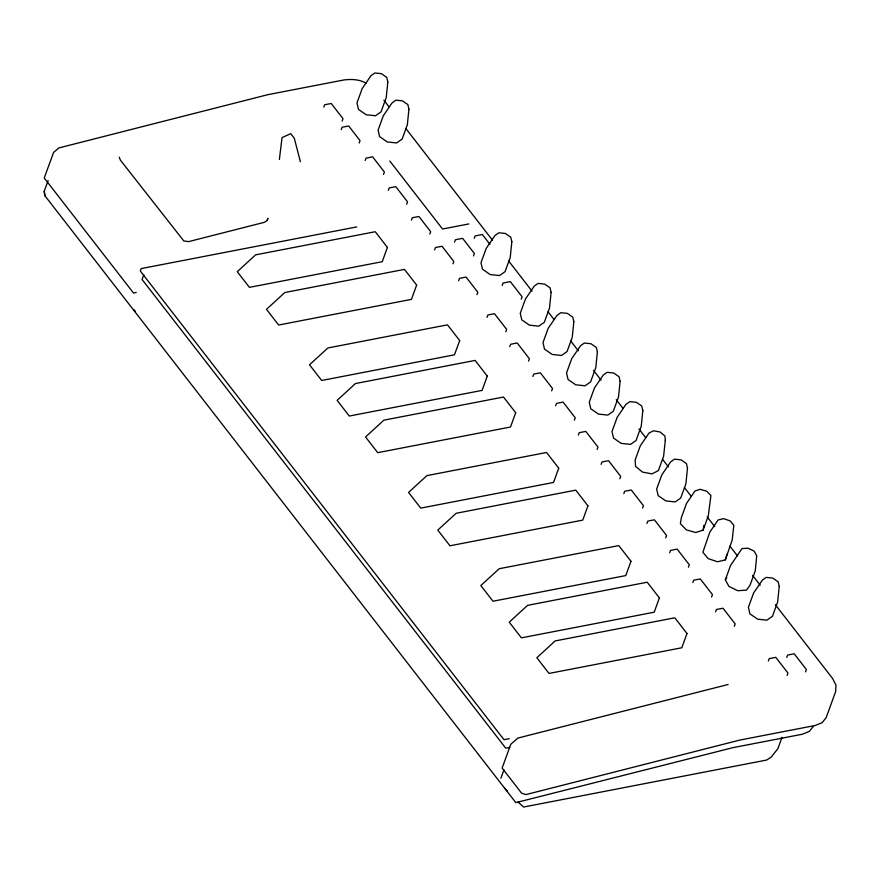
<?xml version="1.0" encoding="UTF-8"?>
<svg xmlns="http://www.w3.org/2000/svg" width="880" height="880" viewBox="0 0 880 880"><rect width="100%" height="100%" fill="white"/><g stroke="black" fill="none" stroke-linecap="round" stroke-linejoin="round"><path stroke-width="1.32" d="M279.378 159.445L282.04 137.61L290.741 133.661L294.294 138.248L300.41 161.755M703.109 530.145L708.301 515.867L710.908 495.495L706.717 491.194L700.128 489.324L695.002 490.996L686.532 503.404L681.34 517.682L680.383 523.71L686.367 529.859L695.772 532.521L703.109 530.145L703.868 525.316M267.377 220.198L267.894 218.262L266.937 220.781L263.989 222.409L188.65 241.615L183.799 240.944L120.417 160.171L119.229 157.19M725.329 559.9L732.237 539.825L733.81 525.272L730.048 520.85L723.536 518.65L718.08 519.97L709.775 532.235L702.867 552.31L708.235 558.635L717.541 561.77L725.329 559.9L727.045 554.103M813.285 726.473L809.281 731.423L802.219 734.261L732.897 747.659L515.834 802.637L44.957 195.811L44.198 191.334L48.114 180.598M143.803 274.725L142.065 279.477L505.78 748.198L509.729 747.439M323.785 107.129L324.654 104.753L331.221 103.488L342.991 118.657L342.133 121.033M341.242 129.624L342.1 127.248L348.678 125.983L360.041 140.624L359.183 143M365.189 160.49L366.058 158.114L372.625 156.838L384.395 172.018L383.537 174.394M388.322 190.311L389.191 187.935L395.769 186.659L407.539 201.828L406.67 204.215M411.466 220.132L412.335 217.745L418.902 216.48L430.672 231.649L429.814 234.025M434.588 249.92L435.457 247.544L442.024 246.279L453.794 261.448L452.936 263.824M454.531 242.121L455.4 239.734L462.627 238.337L474.397 253.517L473.528 255.893M458.612 280.731L459.481 278.355L466.048 277.079L477.829 292.248L476.96 294.635M474.254 238.304L475.112 235.928L482.35 234.531L489.918 244.277M487.025 317.35L487.894 314.974L494.472 313.698L506.649 329.395L505.78 331.771M502.238 285.395L503.107 283.019L510.334 281.622L522.115 296.791L521.246 299.167M509.762 346.643L510.631 344.267L517.198 342.991L529.375 358.688L528.506 361.075M532.895 376.464L533.764 374.088L540.342 372.812L552.519 388.509L551.65 390.885M555.632 405.757L556.501 403.381L563.068 402.105L575.245 417.802L574.376 420.178M578.358 435.05L579.227 432.674L585.805 431.409L597.982 447.095L597.113 449.482M601.095 464.354L601.964 461.967L608.531 460.702L620.708 476.388L619.85 478.775M500.874 778.195L503.932 769.791M623.821 493.647L624.69 491.26L631.268 489.995L643.445 505.692L642.576 508.068M646.965 523.468L647.834 521.081L654.401 519.816L666.578 535.502L665.72 537.889M669.691 552.761L670.56 550.374L677.138 549.109L689.315 564.806L688.446 567.182M692.835 582.571L693.704 580.195L700.271 578.93L712.448 594.616L711.59 597.003M725.329 579.832L730.521 565.554L741.961 548.57L748.088 548.207L754.204 551.21L756.734 555.808L755.249 570.889L750.046 585.167L746.427 590.183L737.682 590.689L728.948 586.399L725.329 579.832L726.77 577.83M715.561 611.875L716.43 609.488L723.008 608.223L735.185 623.92L734.316 626.296M768.35 661.001L769.208 658.625L775.786 657.349L787.963 673.046L787.094 675.422M786.753 657.437L787.622 655.061L794.189 653.796L806.366 669.482L805.497 671.869M781.99 737.396L777.887 748.66L771.034 757.273L766.59 760.067L523.589 807.037L518.001 802.021M44.198 191.334L44.957 195.811M136.224 292.391L133.54 293.084L44.231 177.991L53.581 152.449L58.795 147.95L267.817 94.677L343.97 79.959C351.428 79.024 359.425 79.299 366.058 83.182M728.09 684.497L517.924 738.067L510.818 744.205L502.128 768.075L521.609 793.188L525.921 794.596L739.981 740.036L815.056 725.516L822.118 722.689L826.122 717.739L835.659 691.559L836 685.245L832.634 678.535L775.379 604.747M356.741 226.919L141.141 268.598L140.272 270.974L503.987 739.695L509.245 738.683M468.853 223.927L442.563 229.009L389.785 161.007M133.65 309.496L135.509 311.454M504.471 787.985L507.177 790.845M383.878 100.221L388.938 106.733M405.768 128.436L492.492 240.185M508.486 260.799L532.059 291.181M548.064 311.795L553.949 319.396M570.79 341.099L578.369 350.856M593.527 370.392L601.095 380.149M616.253 399.685L622.985 408.364M638.99 428.978L645.722 437.657M662.563 459.36L668.459 466.95M684.453 487.575L691.185 496.254M707.179 516.868L714.758 526.625M729.916 546.161L737.495 555.929M752.642 575.454L760.221 585.222M387.827 81.961L386.232 97.581L381.04 111.859L375.507 115.753L366.168 114.741L358.49 109.417L356.983 102.905L362.175 88.616L370.986 75.691L374.858 72.963L381.392 73.678L386.76 77.396L387.827 81.961M408.936 109.164L407.341 124.784L402.149 139.062L396.616 142.956L387.277 141.944L379.599 136.62L378.092 130.097L383.284 115.819L392.084 102.894L395.967 100.166L402.501 100.881L407.869 104.599L408.936 109.164M511.83 241.769L510.246 257.4L505.043 271.678L499.51 275.561L490.171 274.549L482.504 269.225L480.986 262.713L486.189 248.435L494.989 235.499L498.861 232.782L505.406 233.486L510.774 237.215L511.83 241.769M551.1 292.38L549.516 308L544.313 322.278L538.78 326.172L529.441 325.16L521.774 319.836L520.256 313.324L525.459 299.035L534.259 286.11L538.131 283.382L544.676 284.097L550.044 287.815L551.1 292.38M573.837 321.673L572.242 337.293L567.05 351.571L561.517 355.465L552.178 354.453L544.5 349.129L542.993 342.617L548.185 328.339L556.996 315.403L560.868 312.675L567.402 313.39L572.77 317.119L573.837 321.673M597.377 352.011L595.793 367.642L590.59 381.92L585.057 385.803L575.718 384.791L568.04 379.467L566.533 372.955L571.725 358.677L580.536 345.741L584.408 343.024L590.942 343.728L596.321 347.457L597.377 352.011M620.114 381.315L618.519 396.935L613.327 411.213L607.794 415.096L598.455 414.084L590.777 408.76L589.27 402.248L594.462 387.97L603.273 375.034L607.145 372.317L613.679 373.021L619.047 376.75L620.114 381.315M642.84 410.608L641.256 426.228L636.053 440.506L630.52 444.4L621.181 443.377L613.514 438.064L611.996 431.541L617.199 417.263L625.999 404.327L629.871 401.61L636.416 402.325L641.784 406.043L642.84 410.608M687.489 468.149L685.905 483.769L680.713 498.047L675.169 501.941L665.83 500.929L658.163 495.605L656.645 489.093L661.848 474.815L670.648 461.879L674.531 459.151L681.065 459.866L686.433 463.595L687.489 468.149M779.229 586.377L777.645 601.997L772.453 616.275L766.909 620.169L757.57 619.157L749.903 613.833L748.385 607.31L753.588 593.032L762.388 580.107L766.271 577.379L772.805 578.094L778.173 581.812L779.229 586.377M665.302 440.451L663.597 456.313L658.394 470.591L652.036 473.869L642.587 472.131L635.58 466.411L635.118 460.053L640.321 445.775L649.011 433.07L653.455 430.782L660.066 431.992L664.972 436.007L665.302 440.451M387.42 247.423L382.217 261.701L249.436 287.364L237.259 271.678L255.607 254.859L375.243 231.726L387.42 247.423M416.647 285.087L411.444 299.365L278.663 325.028L266.486 309.342L284.834 292.523L404.47 269.39L416.647 285.087M459.679 340.538L454.476 354.816L321.695 380.479L309.518 364.793L327.866 347.974L447.491 324.841L459.679 340.538M487.278 376.112L482.075 390.39L349.294 416.053L337.117 400.367L355.465 383.548L475.101 360.415L487.278 376.112M515.691 412.731L510.499 427.009L377.718 452.672L365.541 436.986L383.878 420.167L503.514 397.034L515.691 412.731M558.723 468.182L553.52 482.46L420.739 508.123L408.562 492.437L426.91 475.618L546.546 452.485L558.723 468.182M587.95 505.846L582.747 520.124L449.966 545.787L437.789 530.101L456.137 513.282L575.773 490.149L587.95 505.846M630.971 561.297L625.779 575.575L492.998 601.238L480.821 585.552L499.169 568.733L618.794 545.6L630.971 561.297M659.395 597.916L654.192 612.194L521.411 637.857L509.234 622.171L527.582 605.352L647.218 582.219L659.395 597.916M686.994 633.49L681.802 647.768L549.021 673.431L536.844 657.745L555.181 640.926L674.817 617.793L686.994 633.49"/></g></svg>
